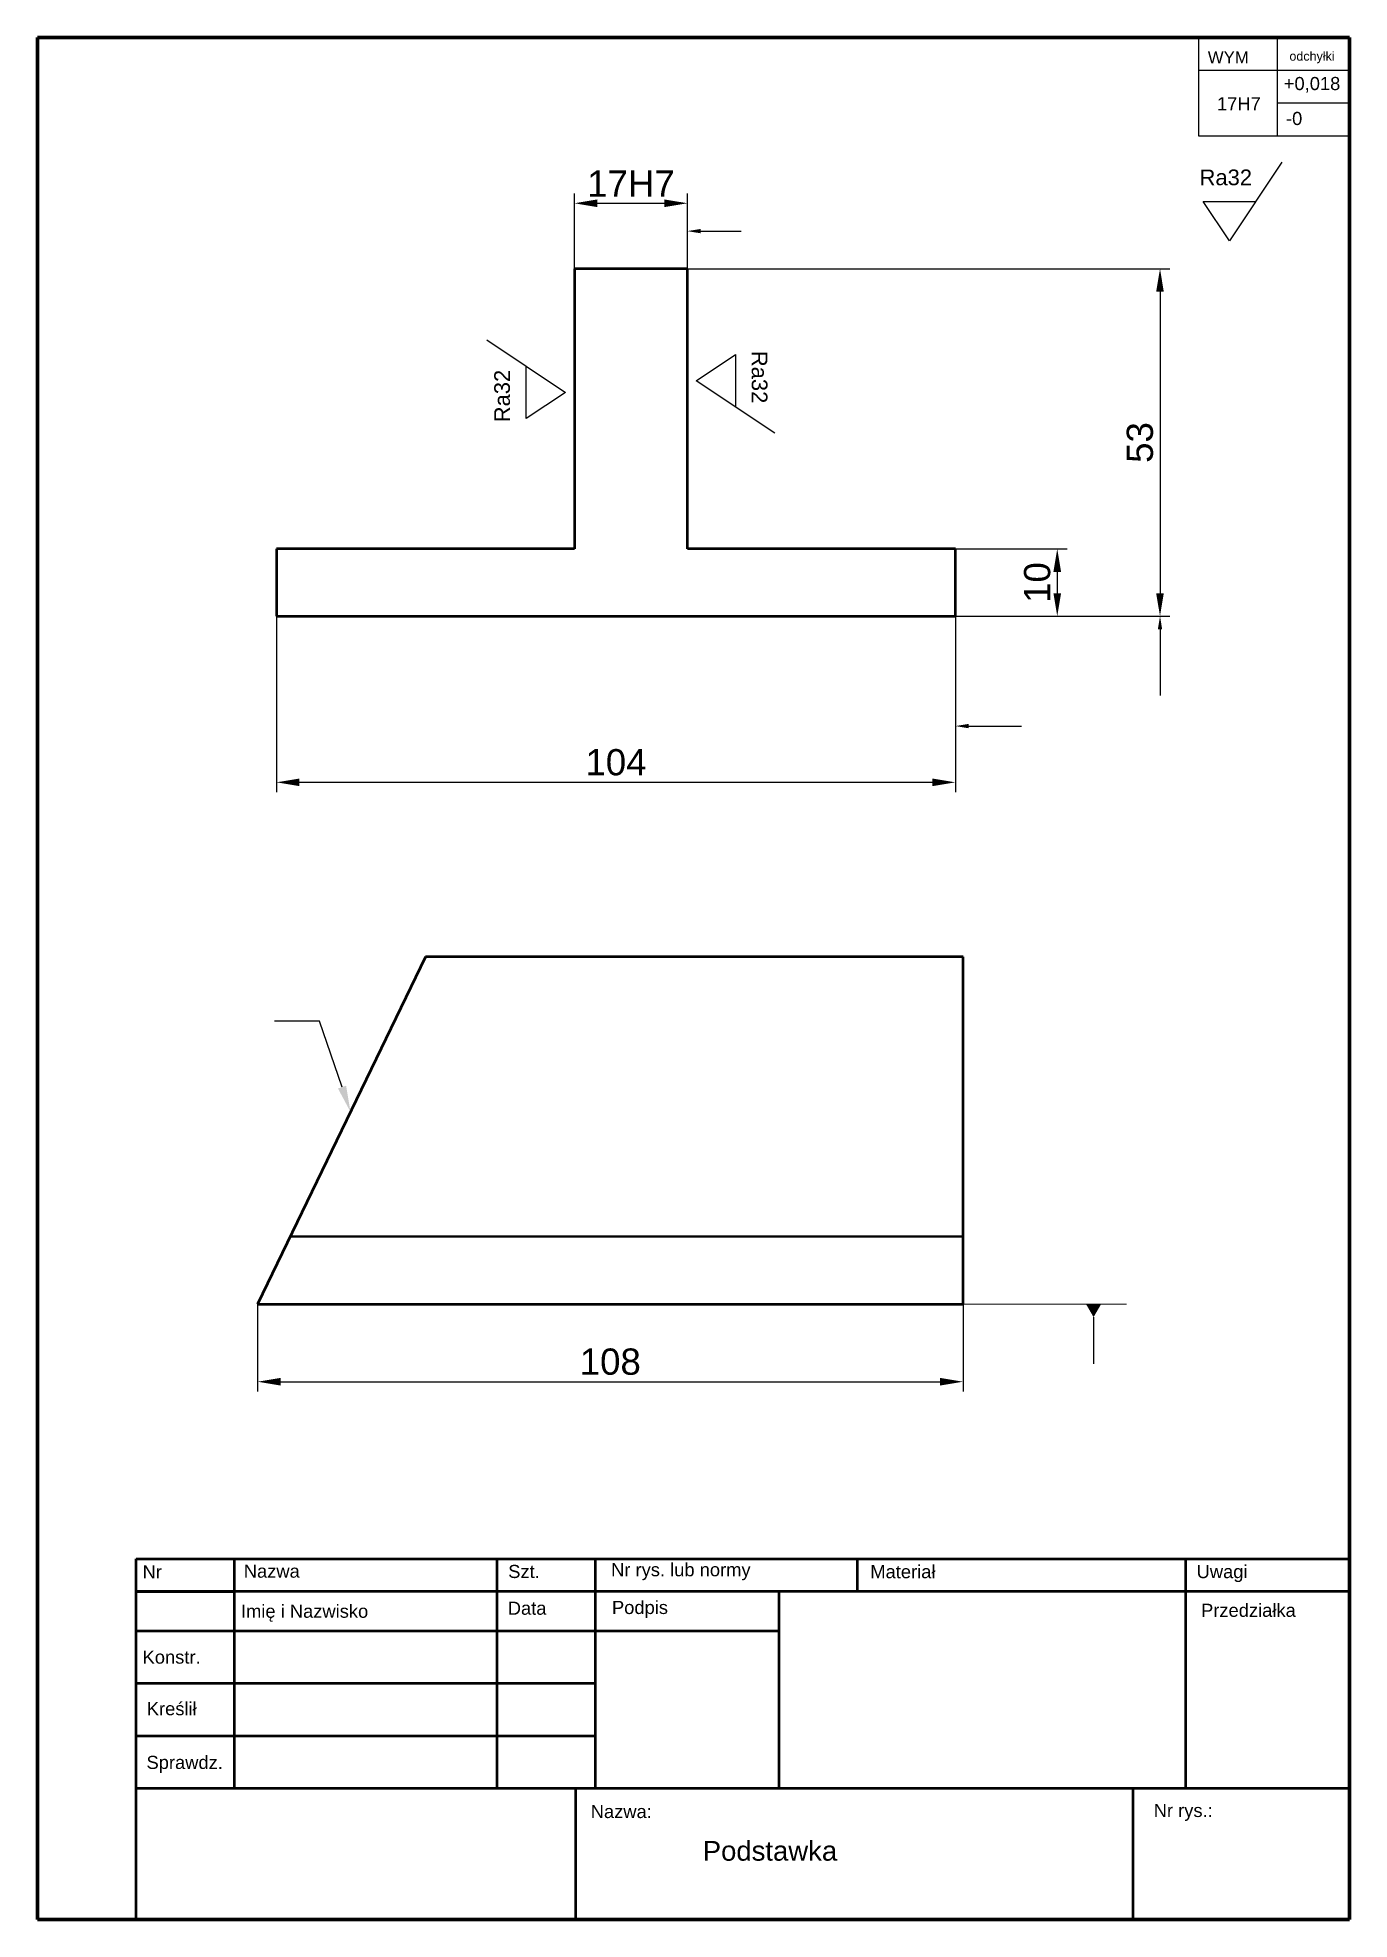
# Model space of a CAD drawing. Header units: millimetres. Extents: x 970 to 1170, y 51 to 338.
import ezdxf
from ezdxf import colors
from ezdxf.entities.mleader import LeaderData, LeaderLine
from ezdxf.math import Vec2, Vec3

# ---------------------------------------------------------------- set-up
doc = ezdxf.new("R2010")
doc.units = ezdxf.units.MM
for name, color, linetype, lineweight in [('linia cienka', 7, 'Continuous', 18), ('linia gruba', 7, 'Continuous', 50), ('linia obramowania', 7, 'Continuous', 70), ('wymiar cienka', 7, 'Continuous', 15)]:
    doc.layers.add(name, color=color, linetype=linetype, lineweight=lineweight)
doc.styles.get("Standard").update_dxf_attribs({"font": 'arial.ttf'})
doc.dimstyles.new('ISO-25', dxfattribs={"dimtxt": 4, "dimasz": 3.5, "dimexe": 1.5, "dimexo": 0, "dimgap": 1, "dimtad": 1, "dimdec": 0, "dimtxsty": 'Standard', "dimcen": 2.5, "dimadec": 0, "dimazin": 0, "dimtfac": 1, "dimtdec": 0, "dimtmove": 0, "dimatfit": 3, "dimfxl": 1, "dimarcsym": 0})

# ---------------------------------------------------------------- blocks, each defined once
blk = doc.blocks.new('*D8')
at = {"layer": 'Defpoints', "color": 0, "transparency": 16777216}
for p in [(1006.42, 249.77), (1109.94, 249.77), (1109.94, 224.42)]:
    blk.add_point(p, dxfattribs=at)
at = {"layer": 'wymiar cienka', "color": 0, "lineweight": -2, "transparency": 16777216}
for p, q in [((1006.42, 249.77), (1006.42, 222.92)), ((1109.94, 249.77), (1109.94, 222.92)), ((1009.92, 224.42), (1106.44, 224.42))]:
    blk.add_line(p, q, dxfattribs=at)
at = {"layer": 'wymiar cienka', "color": 0, "transparency": 16777216}
for points in [[(1009.92, 225), (1009.92, 223.84), (1006.42, 224.42)], [(1106.44, 225), (1106.44, 223.84), (1109.94, 224.42)]]:
    blk.add_solid(points, dxfattribs=at)
at = {"layer": 'wymiar cienka', "color": 0, "transparency": 16777216, "insert": (1058.18, 227.46), "char_height": 4, "attachment_point": 5}
blk.add_mtext('104', dxfattribs=at)
blk = doc.blocks.new('*D9')
at = {"layer": 'Defpoints', "color": 0, "transparency": 16777216}
for p in [(1109.94, 260.02), (1109.94, 249.77), (1125.46, 249.77)]:
    blk.add_point(p, dxfattribs=at)
at = {"layer": 'wymiar cienka', "color": 0, "lineweight": -2, "transparency": 16777216}
for p, q in [((1109.94, 260.02), (1126.96, 260.02)), ((1125.46, 256.52), (1125.46, 253.27)), ((1109.94, 249.77), (1126.96, 249.77))]:
    blk.add_line(p, q, dxfattribs=at)
at = {"layer": 'wymiar cienka', "color": 0, "transparency": 16777216}
for points in [[(1124.88, 256.52), (1126.05, 256.52), (1125.46, 260.02)], [(1124.88, 253.27), (1126.05, 253.27), (1125.46, 249.77)]]:
    blk.add_solid(points, dxfattribs=at)
at = {"layer": 'wymiar cienka', "color": 0, "transparency": 16777216, "insert": (1122.42, 254.89), "char_height": 4, "attachment_point": 5, "rotation": 90}
blk.add_mtext('10', dxfattribs=at)
blk = doc.blocks.new('*D10')
at = {"layer": 'Defpoints', "color": 0, "transparency": 16777216}
for p in [(1069.07, 302.74), (1069.07, 249.77), (1141.13, 249.77)]:
    blk.add_point(p, dxfattribs=at)
at = {"layer": 'wymiar cienka', "color": 0, "lineweight": -2, "transparency": 16777216}
for p, q in [((1069.07, 302.74), (1142.63, 302.74)), ((1141.13, 299.24), (1141.13, 253.27)), ((1069.07, 249.77), (1142.63, 249.77))]:
    blk.add_line(p, q, dxfattribs=at)
at = {"layer": 'wymiar cienka', "color": 0, "transparency": 16777216}
for points in [[(1140.54, 299.24), (1141.71, 299.24), (1141.13, 302.74)], [(1140.54, 253.27), (1141.71, 253.27), (1141.13, 249.77)]]:
    blk.add_solid(points, dxfattribs=at)
at = {"layer": 'wymiar cienka', "color": 0, "transparency": 16777216, "insert": (1138.08, 276.25), "char_height": 4, "attachment_point": 5, "rotation": 90}
blk.add_mtext('53', dxfattribs=at)
blk = doc.blocks.new('*D11')
at = {"layer": 'Defpoints', "color": 0, "transparency": 16777216}
for p in [(1069.07, 312.74), (1051.84, 302.74), (1069.07, 302.74)]:
    blk.add_point(p, dxfattribs=at)
at = {"layer": 'wymiar cienka', "color": 0, "lineweight": -2, "transparency": 16777216}
for p, q in [((1051.84, 302.74), (1051.84, 314.24)), ((1069.07, 302.74), (1069.07, 314.24)), ((1055.34, 312.74), (1065.57, 312.74))]:
    blk.add_line(p, q, dxfattribs=at)
at = {"layer": 'wymiar cienka', "color": 0, "transparency": 16777216}
for points in [[(1055.34, 313.32), (1055.34, 312.15), (1051.84, 312.74)], [(1065.57, 313.32), (1065.57, 312.15), (1069.07, 312.74)]]:
    blk.add_solid(points, dxfattribs=at)
at = {"layer": 'wymiar cienka', "color": 0, "transparency": 16777216, "insert": (1060.46, 315.74), "char_height": 4, "attachment_point": 5}
blk.add_mtext('17H7 ', dxfattribs=at)
blk = doc.blocks.new('*D12')
at = {"layer": 'Defpoints', "color": 0, "transparency": 16777216}
for p in [(1003.53, 144.85), (1111.1, 144.85), (1111.1, 133)]:
    blk.add_point(p, dxfattribs=at)
at = {"layer": 'wymiar cienka', "color": 0, "lineweight": -2, "transparency": 16777216}
for p, q in [((1003.53, 144.85), (1003.53, 131.5)), ((1111.1, 144.85), (1111.1, 131.5)), ((1007.03, 133), (1107.6, 133))]:
    blk.add_line(p, q, dxfattribs=at)
at = {"layer": 'wymiar cienka', "color": 0, "transparency": 16777216}
for points in [[(1007.03, 133.58), (1007.03, 132.42), (1003.53, 133)], [(1107.6, 133.58), (1107.6, 132.42), (1111.1, 133)]]:
    blk.add_solid(points, dxfattribs=at)
at = {"layer": 'wymiar cienka', "color": 0, "transparency": 16777216, "insert": (1057.31, 136.04), "char_height": 4, "attachment_point": 5}
blk.add_mtext('108', dxfattribs=at)
blk = doc.blocks.new('_DatumFilled')
at = {"color": 0, "linetype": 'ByBlock'}
blk.add_solid([(0, 0.58), (-1, 0), (0, -0.58)], dxfattribs=at)

msp = doc.modelspace()

# ---------------------------------------------------------------- linework, layer by layer
for p, q in [((1147, 338), (1147, 323)), ((1159, 338), (1159, 323)), ((1170, 333), (1147, 333)), ((1170, 328), (1159, 328)), ((1147, 323), (1170, 323)), ((1159.71, 319), (1151.71, 307)), ((1170, 321), (1170, 321)), ((1151.71, 307), (1147.71, 313)), ((1147.71, 313), (1155.71, 313)), ((1038.5, 291.9), (1050.5, 283.9)), ((1044.5, 279.9), (1044.5, 287.9)), ((1070.39, 285.68), (1076.39, 289.68)), ((1076.39, 289.68), (1076.39, 281.68)), ((1082.39, 277.68), (1070.39, 285.68)), ((1050.5, 283.9), (1044.5, 279.9))]:
    msp.add_line(p, q)
at = {"layer": 'linia cienka'}
for p, q in [((1000, 106), (1040, 106)), ((1040, 106), (1055, 106)), ((1055, 106), (1095, 106)), ((1170, 106), (1145, 106)), ((1170, 106), (1170, 101)), ((1000, 101), (1000, 101)), ((1000, 101), (1000, 71)), ((1095, 101), (1083, 101)), ((1083, 101), (1095, 101)), ((1170, 101), (1170, 101)), ((985, 87), (985, 95)), ((985, 79), (985, 87)), ((985, 71), (985, 79)), ((985, 51), (985, 71)), ((1055, 71), (1052, 71)), ((1145, 71), (1137, 71)), ((1170, 51), (985, 51)), ((985, 51), (985, 51)), ((985, 51), (985, 51))]:
    msp.add_line(p, q, dxfattribs=at)
at = {"layer": 'linia gruba'}
for p, q in [((1051.84, 302.74), (1051.84, 260.02)), ((1069.07, 302.74), (1051.84, 302.74)), ((1069.07, 260.02), (1069.07, 302.74)), ((1051.84, 260.02), (1006.42, 260.02)), ((1006.42, 260.02), (1006.42, 249.77)), ((1109.94, 260.02), (1069.07, 260.02)), ((1109.94, 249.77), (1109.94, 260.02)), ((1006.42, 249.77), (1109.94, 249.77)), ((1029.16, 197.83), (1003.53, 144.85)), ((1111.1, 197.83), (1029.16, 197.83)), ((1111.1, 144.85), (1111.1, 197.83)), ((1111.1, 155.11), (1008.52, 155.17)), ((1003.53, 144.85), (1111.1, 144.85)), ((985, 51), (985, 106)), ((985, 106), (1170, 106)), ((1000, 71), (1000, 106)), ((1040, 106), (1040, 71)), ((1055, 106), (1055, 71)), ((1095, 101), (1095, 106)), ((1145, 106), (1145, 71)), ((1170, 101), (985, 101)), ((985, 101), (1000, 101)), ((1083, 101), (1083, 71)), ((985, 95), (1055, 95)), ((1055, 95), (1083, 95)), ((985, 87), (1055, 87)), ((985, 79), (1055, 79)), ((985, 71), (1170, 71)), ((1052, 71), (1052, 51)), ((1137, 71), (1137, 51))]:
    msp.add_line(p, q, dxfattribs=at)
at = {"layer": 'linia obramowania'}
for p, q in [((1170, 338), (970, 338)), ((970, 338), (970, 51)), ((1170, 51), (1170, 338)), ((970, 51), (1170, 51))]:
    msp.add_line(p, q, dxfattribs=at)
at = {"layer": 'wymiar cienka'}
msp.add_line((1111.1, 144.85), (1136, 144.85), dxfattribs=at)

# ---------------------------------------------------------------- texts
msp.add_text('Ra32', height=2.395).set_placement((1147.16, 315.49))
for rotation, p in [(270, (1078.88, 290.23)), (90, (1042.01, 279.34))]:
    msp.add_text('Ra32', height=2.395, rotation=rotation).set_placement(p)
at = {"attachment_point": 1}
for s, width, gutter_width, heights, insert, char_height in [('WYM', 8.2462, 41.23, [0], (1148.42, 335.92), 1.832), ('odchyłki', 5.4692, 30.76, [1.77], (1160.86, 335.86), 1.367), ('+0,018', 9, 45, [0], (1160, 332), 2), ('17H7', 10, 45, [0], (1149.82, 328.92), 2), ('-0', 6, 45, [0], (1160.34, 326.67), 2)]:
    msp.add_mtext_dynamic_manual_height_columns(s, width=width, gutter_width=gutter_width, heights=heights, dxfattribs=dict(at, insert=insert, char_height=char_height))
at = {"layer": 'linia cienka'}
for s, height, p in [('Nr', 2, (986, 103)), ('Nazwa', 2, (1001.43, 103.11)), ('Szt.', 2, (1041.75, 103.06)), ('Nr rys. lub normy', 2, (1057.44, 103.33)), ('Materiał', 2, (1096.96, 103.03)), ('Uwagi', 2, (1146.71, 103.04)), ('Imię i Nazwisko', 2, (1001, 97)), ('Data', 2, (1041.68, 97.46)), ('Podpis', 2, (1057.57, 97.57)), ('Przedziałka', 2, (1147.39, 97.14)), ('Konstr.', 2, (986, 90)), ('Kreślił', 2, (986.64, 82.13)), ('Sprawdz.', 2, (986.6, 73.94)), ('Nazwa:', 2, (1054.33, 66.45)), ('Nr rys.:', 2, (1140.17, 66.61)), ('Podstawka', 3, (1071.41, 59.95))]:
    msp.add_text(s, height=height, dxfattribs=at).set_placement(p)

# ---------------------------------------------------------------- dimensions: what is measured, and where the dimension line sits
at = {"layer": 'wymiar cienka'}
dim = msp.add_linear_dim(base=(1069.07, 312.74), p1=(1051.84, 302.74), p2=(1069.07, 302.74), text='<>H7 ', dimstyle='ISO-25', dxfattribs=at)
dim.commit()
dim.dimension.update_dxf_attribs({"geometry": '*D11', "text_midpoint": (1060.46, 315.74)})
for base, p1, p2, picture, middle in [((1141.13, 249.77), (1069.07, 302.74), (1069.07, 249.77), '*D10', (1138.08, 276.25)), ((1125.46, 249.77), (1109.94, 260.02), (1109.94, 249.77), '*D9', (1122.42, 254.89))]:
    dim = msp.add_linear_dim(base=base, p1=p1, p2=p2, angle=90, dimstyle='ISO-25', dxfattribs=at)
    dim.commit()
    dim.dimension.update_dxf_attribs({"geometry": picture, "text_midpoint": middle})
for base, p1, p2, picture, middle in [((1109.94, 224.42), (1006.42, 249.77), (1109.94, 249.77), '*D8', (1058.18, 227.46)), ((1111.1, 133), (1003.53, 144.85), (1111.1, 144.85), '*D12', (1057.31, 136.04))]:
    dim = msp.add_linear_dim(base=base, p1=p1, p2=p2, dimstyle='ISO-25', dxfattribs=at)
    dim.commit()
    dim.dimension.update_dxf_attribs({"geometry": picture, "text_midpoint": middle})

# ---------------------------------------------------------------- leaders
ml = msp.add_multileader_mtext('Standard', dxfattribs=at)
ml.set_content('', color=256)
ml.set_leader_properties()
ml.build(insert=Vec2(0, 0))
ml.multileader.update_dxf_attribs({"dogleg_length": 0, "arrow_head_size": 2})
ctx = ml.context
ctx.base_point, ctx.arrow_head_size, ctx.plane_origin = Vec3(1077.25, 308.49), 2, Vec3(1069.07, 308.49)
notes = []
notes.append((ctx, [(0, (1, 1, 0), (1077.25, 308.49), (1, 0), 0, [(0, [(1069.07, 308.49)], 0, [])])]))
ctx.mtext.insert, ctx.mtext.flow_direction = Vec3(1079.25, 310.49), 5
ml = msp.add_multileader_mtext('Standard', dxfattribs=at)
ml.set_content('', color=256)
ml.set_leader_properties()
ml.build(insert=Vec2(0, 0))
ml.multileader.update_dxf_attribs({"has_dogleg": 0, "dogleg_length": 0, "arrow_head_size": 2})
ctx = ml.context
ctx.base_point, ctx.arrow_head_size, ctx.plane_origin = Vec3(1137.13, 237.67), 2, Vec3(1141.13, 249.77)
ctx.text_align_type = 2
notes.append((ctx, [(0, (1, 1, 0), (1141.13, 237.67), (-1, 0), 0, [(0, [(1141.13, 249.77)], 0, [])])]))
ctx.mtext.insert, ctx.mtext.alignment, ctx.mtext.flow_direction = Vec3(1139.13, 239.67), 3, 5
ml = msp.add_multileader_mtext('Standard', dxfattribs=at)
ml.set_content('', color=256)
ml.set_leader_properties()
ml.build(insert=Vec2(0, 0))
ml.multileader.update_dxf_attribs({"dogleg_length": 0, "arrow_head_size": 2})
ctx = ml.context
ctx.base_point, ctx.arrow_head_size, ctx.plane_origin = Vec3(1120, 233), 2, Vec3(1109.94, 233)
notes.append((ctx, [(0, (1, 1, 0), (1120, 233), (1, 0), 0, [(0, [(1109.94, 233)], 0, [])])]))
ctx.mtext.insert, ctx.mtext.flow_direction = Vec3(1122, 235), 5
ml = msp.add_multileader_mtext('Standard', dxfattribs=at)
ml.set_content('', color=256)
ml.set_leader_properties()
ml.build(insert=Vec2(0, 0))
ml.multileader.update_dxf_attribs({"dogleg_length": 20})
ctx = ml.context
ctx.base_point, ctx.plane_origin = Vec3(1002.11, 188), Vec3(1017.7, 174.15)
ctx.text_align_type = 2
notes.append((ctx, [(0, (1, 1, 0), (1013, 188), (-1, 0), 6.89, [(0, [(1017.7, 174.15)], 0, [])])]))
ctx.mtext.insert, ctx.mtext.alignment, ctx.mtext.flow_direction = Vec3(1004.11, 190), 3, 5
ml = msp.add_multileader_mtext('Standard', dxfattribs=at)
ml.set_content('', color=256)
ml.set_leader_properties()
ml.set_arrow_properties(name='DATUMFILLED')
ml.build(insert=Vec2(0, 0))
ml.multileader.update_dxf_attribs({"has_dogleg": 0, "dogleg_length": 0, "arrow_head_size": 2})
ctx = ml.context
ctx.base_point, ctx.arrow_head_size, ctx.plane_origin = Vec3(1127, 135.75), 2, Vec3(1131, 144.85)
ctx.text_align_type = 2
notes.append((ctx, [(0, (1, 1, 0), (1131, 135.75), (-1, 0), 0, [(0, [(1131, 144.85)], 0, [])])]))
ctx.mtext.insert, ctx.mtext.alignment, ctx.mtext.flow_direction = Vec3(1129, 137.75), 3, 5
for ctx, leaders in notes:
    for number, flags, end, landing, length, lines in leaders:
        leader = LeaderData()
        leader.index, (leader.has_last_leader_line, leader.has_dogleg_vector, leader.attachment_direction) = number, flags
        leader.last_leader_point, leader.dogleg_vector, leader.dogleg_length = Vec3(end), Vec3(landing), length
        for number, points, colour, breaks in lines:
            line = LeaderLine()
            line.index, line.vertices, line.color, line.breaks = number, Vec3.list(points), colors.encode_raw_color(colour), breaks
            leader.lines.append(line)
        ctx.leaders.append(leader)

doc.saveas('drawing.dxf')
